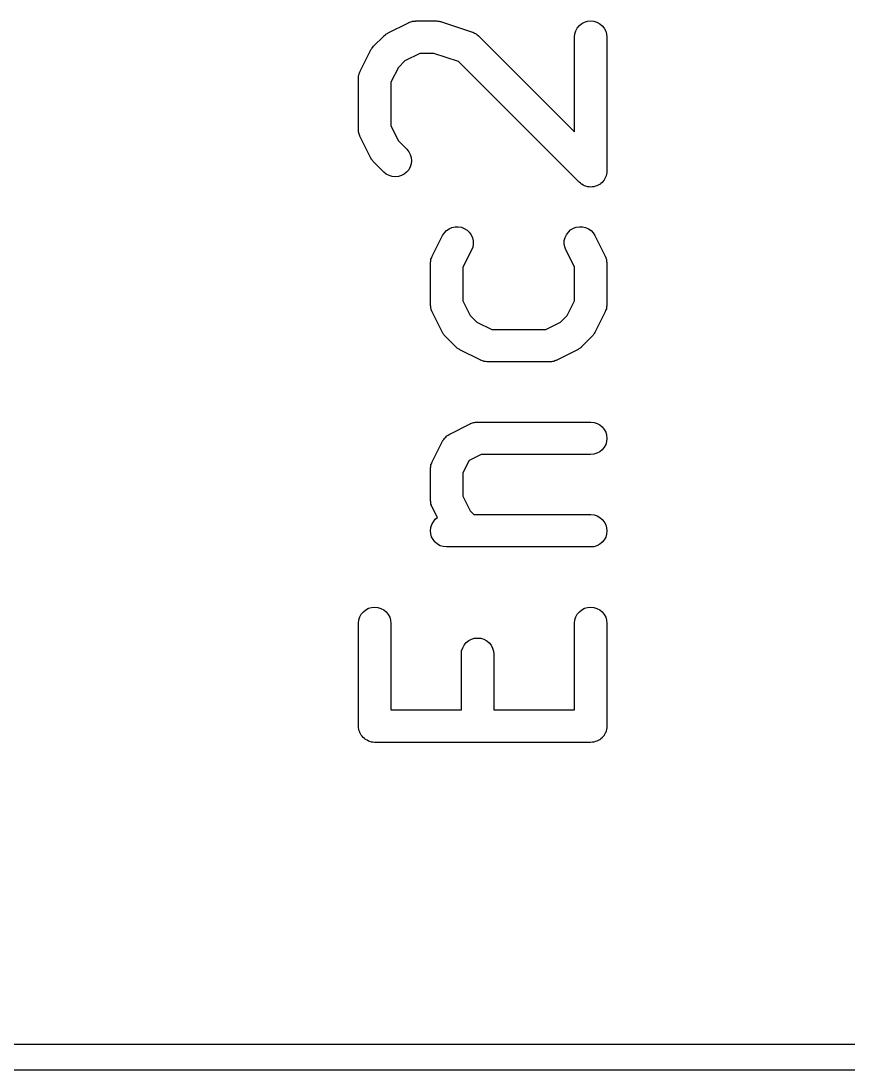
# Model space of a CAD drawing. Extents: x 79.2 to 140.3, y -94.5 to -17.5.
# Drawn here: x 107.035 to 110.864, y -94.548 to -89.69 of the extents above; entities that cross this region are included whole.
import ezdxf

# ---------------------------------------------------------------- set-up
doc = ezdxf.new("R2010")
doc.units = 0
doc.header["$MEASUREMENT"] = 0
doc.layers.add('BLACK', color=7, linetype='CONTINUOUS')

msp = doc.modelspace()

# ---------------------------------------------------------------- linework, layer by layer
at = {"layer": 'BLACK', "linetype": 'CONTINUOUS'}
for p, q in [((108.734, -89.7459), (108.829, -89.6983)), ((108.829, -89.6983), (108.83, -89.6978)), ((108.83, -89.6978), (108.832, -89.697)), ((108.832, -89.697), (108.834, -89.696)), ((108.834, -89.696), (108.839, -89.6945)), ((108.839, -89.6945), (108.844, -89.6927)), ((108.844, -89.6927), (108.846, -89.6924)), ((108.846, -89.6924), (108.848, -89.6918)), ((108.848, -89.6918), (108.853, -89.6913)), ((108.853, -89.6913), (108.858, -89.6905)), ((108.858, -89.6905), (108.861, -89.6905)), ((108.861, -89.6905), (108.863, -89.6903)), ((108.863, -89.6903), (108.958, -89.6903)), ((108.958, -89.6903), (108.959, -89.6903)), ((108.959, -89.6903), (108.963, -89.6908)), ((108.963, -89.6908), (108.968, -89.6909)), ((108.968, -89.6909), (108.971, -89.6916)), ((108.971, -89.6916), (108.974, -89.692)), ((108.974, -89.692), (108.978, -89.6932)), ((108.978, -89.6932), (108.982, -89.6942)), ((108.982, -89.6942), (109.125, -89.7418)), ((109.61, -89.723), (109.62, -89.7117)), ((109.62, -89.7117), (109.631, -89.7026)), ((109.631, -89.7026), (109.644, -89.6958)), ((109.644, -89.6958), (109.658, -89.6917)), ((109.658, -89.6917), (109.673, -89.6903)), ((109.673, -89.6903), (109.687, -89.6919)), ((109.687, -89.6919), (109.701, -89.6962)), ((109.701, -89.6962), (109.714, -89.7032)), ((109.714, -89.7032), (109.726, -89.7125)), ((109.726, -89.7125), (109.735, -89.7238)), ((108.667, -89.8075), (108.715, -89.7599)), ((108.715, -89.7592), (108.719, -89.7566)), ((108.715, -89.7599), (108.715, -89.7592)), ((108.719, -89.7566), (108.722, -89.7537)), ((108.722, -89.7537), (108.724, -89.752)), ((108.724, -89.752), (108.727, -89.7501)), ((108.727, -89.7501), (108.731, -89.7481)), ((108.731, -89.7481), (108.734, -89.7459)), ((109.125, -89.7418), (109.126, -89.7421)), ((109.126, -89.7421), (109.128, -89.7431)), ((109.128, -89.7431), (109.13, -89.7437)), ((109.13, -89.7437), (109.134, -89.7461)), ((109.134, -89.7461), (109.139, -89.7483)), ((109.139, -89.7483), (109.141, -89.7496)), ((109.141, -89.7496), (109.143, -89.7506)), ((109.143, -89.7506), (109.147, -89.7539)), ((109.147, -89.7539), (109.151, -89.7569)), ((109.151, -89.7569), (109.152, -89.7585)), ((109.152, -89.7585), (109.154, -89.7599)), ((109.154, -89.7599), (109.597, -90.2033)), ((109.597, -89.7643), (109.599, -89.7497)), ((109.597, -89.7653), (109.597, -89.7643)), ((109.597, -90.2033), (109.597, -89.7653)), ((109.599, -89.7497), (109.603, -89.7358)), ((109.603, -89.7358), (109.61, -89.723)), ((109.735, -89.7238), (109.742, -89.7368)), ((109.742, -89.7368), (109.746, -89.7508)), ((109.746, -89.7508), (109.747, -89.7653)), ((109.747, -89.7653), (109.747, -90.3844)), ((108.656, -89.8226), (108.658, -89.8188)), ((108.658, -89.8188), (108.66, -89.8164)), ((108.66, -89.8164), (108.661, -89.8138)), ((108.661, -89.8138), (108.664, -89.8108)), ((108.664, -89.8108), (108.667, -89.8075)), ((108.605, -89.9223), (108.653, -89.827)), ((108.653, -89.8261), (108.656, -89.8226)), ((108.653, -89.827), (108.653, -89.8261)), ((108.881, -89.8403), (108.812, -89.8746)), ((108.946, -89.8403), (108.881, -89.8403)), ((109.06, -89.8785), (108.946, -89.8403)), ((108.782, -89.905), (108.747, -89.9735)), ((108.812, -89.8746), (108.782, -89.905)), ((109.619, -90.4374), (109.06, -89.8785)), ((108.597, -89.9548), (108.598, -89.9526)), ((108.597, -89.9558), (108.597, -89.9548)), ((108.597, -90.1939), (108.597, -89.9558)), ((108.598, -89.9453), (108.599, -89.9402)), ((108.598, -89.9504), (108.598, -89.9453)), ((108.598, -89.9526), (108.598, -89.9504)), ((108.599, -89.9402), (108.6, -89.9381)), ((108.6, -89.9359), (108.602, -89.9311)), ((108.6, -89.9381), (108.6, -89.9359)), ((108.602, -89.9311), (108.603, -89.9263)), ((108.603, -89.9263), (108.605, -89.9243)), ((108.605, -89.9243), (108.605, -89.9223)), ((108.747, -89.9735), (108.747, -90.1762)), ((108.598, -90.1961), (108.597, -90.1939)), ((108.598, -90.1983), (108.598, -90.1961)), ((108.598, -90.2034), (108.598, -90.1983)), ((108.599, -90.2085), (108.598, -90.2034)), ((108.747, -90.1762), (108.782, -90.2447)), ((108.599, -90.2106), (108.599, -90.2085)), ((108.6, -90.2128), (108.599, -90.2106)), ((108.602, -90.2176), (108.6, -90.2128)), ((108.603, -90.2225), (108.602, -90.2176)), ((108.604, -90.2244), (108.603, -90.2225)), ((108.605, -90.2265), (108.604, -90.2244)), ((108.605, -90.2274), (108.605, -90.2265)), ((108.653, -90.3227), (108.605, -90.2274)), ((108.782, -90.2447), (108.821, -90.2837)), ((108.821, -90.2837), (108.821, -90.2845)), ((108.821, -90.2845), (108.831, -90.2959)), ((108.831, -90.2959), (108.837, -90.3089)), ((108.655, -90.3263), (108.653, -90.3227)), ((108.657, -90.33), (108.655, -90.3263)), ((108.659, -90.3324), (108.657, -90.33)), ((108.661, -90.3351), (108.659, -90.3324)), ((108.664, -90.3381), (108.661, -90.3351)), ((108.666, -90.3414), (108.664, -90.3381)), ((108.667, -90.3422), (108.666, -90.3414)), ((108.715, -90.3898), (108.667, -90.3422)), ((108.837, -90.3089), (108.841, -90.323)), ((108.841, -90.3521), (108.837, -90.3661)), ((108.841, -90.323), (108.843, -90.3375)), ((108.843, -90.3375), (108.841, -90.3521)), ((108.726, -90.3991), (108.715, -90.3898)), ((108.739, -90.406), (108.726, -90.3991)), ((108.809, -90.3994), (108.796, -90.4062)), ((108.82, -90.3902), (108.809, -90.3994)), ((108.83, -90.3789), (108.82, -90.3902)), ((108.837, -90.3661), (108.83, -90.3789)), ((109.746, -90.4), (109.744, -90.4069)), ((109.747, -90.3927), (109.746, -90.3997)), ((109.746, -90.3997), (109.746, -90.3998)), ((109.746, -90.3998), (109.746, -90.4)), ((109.747, -90.3844), (109.747, -90.3852)), ((109.747, -90.3852), (109.747, -90.3852)), ((109.747, -90.3852), (109.747, -90.3852)), ((109.747, -90.3852), (109.747, -90.3854)), ((109.747, -90.3854), (109.747, -90.3927)), ((108.753, -90.4103), (108.739, -90.406)), ((108.767, -90.4118), (108.753, -90.4103)), ((108.782, -90.4104), (108.767, -90.4118)), ((108.796, -90.4062), (108.782, -90.4104)), ((109.625, -90.4419), (109.619, -90.4374)), ((109.63, -90.4466), (109.625, -90.4419)), ((109.631, -90.4466), (109.63, -90.4466)), ((109.631, -90.4467), (109.631, -90.4466)), ((109.637, -90.4501), (109.631, -90.4467)), ((109.643, -90.4535), (109.637, -90.4501)), ((109.713, -90.4471), (109.707, -90.4504)), ((109.714, -90.4471), (109.713, -90.4471)), ((109.719, -90.4425), (109.714, -90.447)), ((109.714, -90.447), (109.714, -90.4471)), ((109.725, -90.438), (109.719, -90.4425)), ((109.73, -90.4324), (109.725, -90.4378)), ((109.725, -90.4378), (109.725, -90.4379)), ((109.725, -90.4379), (109.725, -90.438)), ((109.734, -90.4268), (109.73, -90.4324)), ((109.738, -90.4203), (109.734, -90.4265)), ((109.734, -90.4265), (109.734, -90.4266)), ((109.734, -90.4266), (109.734, -90.4268)), ((109.741, -90.4139), (109.738, -90.4203)), ((109.744, -90.4069), (109.741, -90.4137)), ((109.741, -90.4137), (109.741, -90.4138)), ((109.741, -90.4138), (109.741, -90.4139)), ((109.643, -90.4536), (109.643, -90.4535)), ((109.644, -90.4536), (109.643, -90.4536)), ((109.65, -90.4557), (109.644, -90.4536)), ((109.657, -90.4578), (109.65, -90.4557)), ((109.657, -90.4579), (109.657, -90.4578)), ((109.658, -90.4579), (109.657, -90.4579)), ((109.665, -90.4586), (109.658, -90.4579)), ((109.672, -90.4594), (109.665, -90.4586)), ((109.679, -90.4587), (109.672, -90.4594)), ((109.672, -90.4594), (109.672, -90.4594)), ((109.672, -90.4594), (109.672, -90.4594)), ((109.686, -90.4581), (109.679, -90.4587)), ((109.687, -90.458), (109.686, -90.4581)), ((109.694, -90.4559), (109.687, -90.458)), ((109.687, -90.458), (109.687, -90.458)), ((109.7, -90.4539), (109.694, -90.4559)), ((109.701, -90.4539), (109.7, -90.4539)), ((109.707, -90.4504), (109.701, -90.4538)), ((109.701, -90.4538), (109.701, -90.4539)), ((109.03, -90.6463), (109.045, -90.6432)), ((109.045, -90.6432), (109.059, -90.643)), ((109.059, -90.643), (109.074, -90.6455)), ((109.605, -90.6453), (109.62, -90.6429)), ((109.62, -90.6429), (109.634, -90.6433)), ((109.634, -90.6433), (109.649, -90.6466)), ((108.939, -90.7794), (108.986, -90.6842)), ((108.986, -90.6842), (108.987, -90.6832)), ((108.987, -90.6832), (108.995, -90.671)), ((108.995, -90.671), (109.005, -90.6605)), ((109.005, -90.6605), (109.017, -90.6521)), ((109.017, -90.6521), (109.03, -90.6463)), ((109.074, -90.6455), (109.087, -90.6509)), ((109.087, -90.6509), (109.1, -90.6587)), ((109.1, -90.6587), (109.11, -90.6689)), ((109.11, -90.6689), (109.119, -90.6809)), ((109.119, -90.6809), (109.125, -90.6942)), ((109.554, -90.6933), (109.56, -90.6799)), ((109.56, -90.6799), (109.569, -90.6681)), ((109.569, -90.6681), (109.579, -90.6581)), ((109.579, -90.6581), (109.592, -90.6504)), ((109.592, -90.6504), (109.605, -90.6453)), ((109.649, -90.6466), (109.662, -90.6527)), ((109.662, -90.6527), (109.674, -90.6611)), ((109.674, -90.6611), (109.684, -90.6718)), ((109.684, -90.6718), (109.692, -90.6842)), ((109.692, -90.6842), (109.739, -90.7794)), ((109.126, -90.7376), (109.12, -90.7513)), ((109.125, -90.6942), (109.128, -90.7085)), ((109.128, -90.7232), (109.126, -90.7376)), ((109.128, -90.7085), (109.128, -90.7232)), ((109.55, -90.7075), (109.554, -90.6933)), ((109.55, -90.7221), (109.55, -90.7075)), ((109.552, -90.7366), (109.55, -90.7221)), ((109.557, -90.7503), (109.552, -90.7366)), ((108.933, -90.7931), (108.935, -90.7883)), ((108.935, -90.7883), (108.937, -90.7834)), ((108.937, -90.7834), (108.938, -90.7815)), ((108.938, -90.7815), (108.939, -90.7794)), ((109.12, -90.7513), (109.081, -90.8307)), ((109.558, -90.7513), (109.557, -90.7503)), ((109.597, -90.8307), (109.558, -90.7513)), ((109.739, -90.7794), (109.74, -90.7803)), ((109.74, -90.7803), (109.741, -90.7824)), ((109.741, -90.7824), (109.742, -90.7844)), ((109.742, -90.7844), (109.743, -90.7893)), ((109.743, -90.7893), (109.745, -90.7941)), ((108.931, -90.8075), (108.932, -90.8024)), ((108.931, -90.8097), (108.931, -90.8075)), ((108.931, -90.8119), (108.931, -90.8097)), ((108.931, -90.813), (108.931, -90.8119)), ((108.931, -91.0034), (108.931, -90.813)), ((108.932, -90.7974), (108.933, -90.7953)), ((108.932, -90.8024), (108.932, -90.7974)), ((108.933, -90.7953), (108.933, -90.7931)), ((109.081, -90.8307), (109.081, -90.9857)), ((109.597, -90.9857), (109.597, -90.8307)), ((109.745, -90.7941), (109.745, -90.7963)), ((109.745, -90.7963), (109.746, -90.7984)), ((109.746, -90.7984), (109.746, -90.8035)), ((109.746, -90.8035), (109.747, -90.8085)), ((109.747, -90.8085), (109.747, -90.8108)), ((109.747, -90.8108), (109.747, -90.813)), ((109.747, -90.813), (109.747, -91.0034)), ((108.931, -91.0056), (108.931, -91.0034)), ((108.931, -91.0078), (108.931, -91.0056)), ((108.932, -91.0129), (108.931, -91.0078)), ((108.932, -91.018), (108.932, -91.0129)), ((108.933, -91.0201), (108.932, -91.018)), ((108.933, -91.0223), (108.933, -91.0201)), ((108.935, -91.0271), (108.933, -91.0223)), ((108.936, -91.032), (108.935, -91.0271)), ((108.937, -91.034), (108.936, -91.032)), ((109.081, -90.9857), (109.115, -91.0542)), ((109.563, -91.0542), (109.597, -90.9857)), ((109.741, -91.033), (109.74, -91.0349)), ((109.743, -91.0281), (109.741, -91.033)), ((109.745, -91.0233), (109.743, -91.0281)), ((109.746, -91.019), (109.745, -91.0211)), ((109.745, -91.0211), (109.745, -91.0233)), ((109.747, -91.0089), (109.746, -91.0139)), ((109.746, -91.0139), (109.746, -91.019)), ((109.747, -91.0034), (109.747, -91.0045)), ((109.747, -91.0045), (109.747, -91.0067)), ((109.747, -91.0067), (109.747, -91.0089)), ((108.938, -91.036), (108.937, -91.034)), ((108.939, -91.037), (108.938, -91.036)), ((108.986, -91.1322), (108.939, -91.037)), ((109.115, -91.0542), (109.145, -91.0846)), ((109.533, -91.0846), (109.563, -91.0542)), ((109.739, -91.037), (109.692, -91.1322)), ((109.74, -91.0349), (109.739, -91.037)), ((109.145, -91.0846), (109.214, -91.1189)), ((109.214, -91.1189), (109.464, -91.1189)), ((109.464, -91.1189), (109.533, -91.0846)), ((108.988, -91.1358), (108.986, -91.1322)), ((108.99, -91.1395), (108.988, -91.1358)), ((108.992, -91.142), (108.99, -91.1395)), ((108.994, -91.1446), (108.992, -91.142)), ((108.997, -91.1477), (108.994, -91.1446)), ((109, -91.151), (108.997, -91.1477)), ((109, -91.1517), (109, -91.151)), ((109.048, -91.1993), (109, -91.1517)), ((109.678, -91.1517), (109.63, -91.1993)), ((109.68, -91.1484), (109.678, -91.1517)), ((109.683, -91.1454), (109.68, -91.1484)), ((109.685, -91.1428), (109.683, -91.1454)), ((109.687, -91.1404), (109.685, -91.1428)), ((109.689, -91.1367), (109.687, -91.1404)), ((109.691, -91.1331), (109.689, -91.1367)), ((109.692, -91.1322), (109.691, -91.1331)), ((109.051, -91.202), (109.048, -91.1993)), ((109.054, -91.2049), (109.051, -91.202)), ((109.057, -91.2066), (109.054, -91.2049)), ((109.059, -91.2086), (109.057, -91.2066)), ((109.063, -91.2106), (109.059, -91.2086)), ((109.066, -91.2129), (109.063, -91.2106)), ((109.067, -91.2134), (109.066, -91.2129)), ((109.163, -91.261), (109.067, -91.2134)), ((109.611, -91.2134), (109.515, -91.261)), ((109.614, -91.2111), (109.611, -91.2134)), ((109.618, -91.2092), (109.614, -91.2111)), ((109.62, -91.2072), (109.618, -91.2092)), ((109.623, -91.2056), (109.62, -91.2072)), ((109.626, -91.2027), (109.623, -91.2056)), ((109.629, -91.2001), (109.626, -91.2027)), ((109.63, -91.1993), (109.629, -91.2001)), ((109.165, -91.2618), (109.163, -91.261)), ((109.167, -91.2628), (109.165, -91.2618)), ((109.172, -91.2644), (109.167, -91.2628)), ((109.176, -91.2662), (109.172, -91.2644)), ((109.178, -91.2666), (109.176, -91.2662)), ((109.181, -91.2673), (109.178, -91.2666)), ((109.186, -91.2678), (109.181, -91.2673)), ((109.191, -91.2687), (109.186, -91.2678)), ((109.193, -91.2687), (109.191, -91.2687)), ((109.195, -91.2689), (109.193, -91.2687)), ((109.196, -91.2689), (109.195, -91.2689)), ((109.482, -91.2689), (109.196, -91.2689)), ((109.484, -91.2687), (109.482, -91.2689)), ((109.486, -91.2688), (109.484, -91.2687)), ((109.491, -91.268), (109.486, -91.2688)), ((109.496, -91.2675), (109.491, -91.268)), ((109.499, -91.2668), (109.496, -91.2675)), ((109.501, -91.2665), (109.499, -91.2668)), ((109.506, -91.2647), (109.501, -91.2665)), ((109.51, -91.2632), (109.506, -91.2647)), ((109.512, -91.2622), (109.51, -91.2632)), ((109.515, -91.2614), (109.512, -91.2622)), ((109.515, -91.261), (109.515, -91.2614)), ((109.02, -91.603), (109.115, -91.5554)), ((109.115, -91.5554), (109.116, -91.5549)), ((109.116, -91.5549), (109.118, -91.5542)), ((109.118, -91.5542), (109.12, -91.5531)), ((109.12, -91.5531), (109.125, -91.5517)), ((109.125, -91.5517), (109.13, -91.5499)), ((109.13, -91.5499), (109.132, -91.5495)), ((109.132, -91.5495), (109.134, -91.5489)), ((109.134, -91.5489), (109.139, -91.5484)), ((109.139, -91.5484), (109.144, -91.5476)), ((109.144, -91.5476), (109.146, -91.5477)), ((109.146, -91.5477), (109.149, -91.5475)), ((109.149, -91.5475), (109.672, -91.5475)), ((109.672, -91.5475), (109.673, -91.5475)), ((109.673, -91.5475), (109.688, -91.5491)), ((109.688, -91.5491), (109.702, -91.5535)), ((109.702, -91.5535), (109.715, -91.5606)), ((109.715, -91.5606), (109.726, -91.57)), ((109.001, -91.6169), (109.005, -91.6128)), ((109.005, -91.6128), (109.006, -91.6119)), ((109.006, -91.6119), (109.007, -91.6108)), ((109.007, -91.6108), (109.012, -91.6078)), ((109.012, -91.6078), (109.017, -91.6045)), ((109.017, -91.6045), (109.018, -91.6039)), ((109.018, -91.6039), (109.02, -91.603)), ((109.726, -91.57), (109.735, -91.5814)), ((109.735, -91.5814), (109.742, -91.5944)), ((109.742, -91.5944), (109.746, -91.6084)), ((109.746, -91.6084), (109.747, -91.623)), ((108.939, -91.7318), (108.986, -91.6366)), ((108.986, -91.6366), (108.987, -91.6356)), ((108.987, -91.6356), (108.988, -91.6343)), ((108.988, -91.6328), (108.992, -91.6281)), ((108.988, -91.6343), (108.988, -91.6328)), ((108.992, -91.6281), (108.995, -91.6233)), ((108.995, -91.6233), (108.996, -91.6222)), ((108.996, -91.6222), (108.997, -91.6209)), ((108.997, -91.6209), (109.001, -91.6169)), ((109.735, -91.6644), (109.725, -91.6757)), ((109.742, -91.6515), (109.735, -91.6644)), ((109.746, -91.6376), (109.742, -91.6515)), ((109.747, -91.623), (109.746, -91.6376)), ((109.166, -91.6975), (109.109, -91.726)), ((109.672, -91.6975), (109.166, -91.6975)), ((109.687, -91.696), (109.672, -91.6975)), ((109.701, -91.6918), (109.687, -91.696)), ((109.714, -91.6849), (109.701, -91.6918)), ((109.725, -91.6757), (109.714, -91.6849)), ((108.931, -91.7599), (108.932, -91.7548)), ((108.931, -91.7621), (108.931, -91.7599)), ((108.932, -91.7497), (108.933, -91.7476)), ((108.932, -91.7548), (108.932, -91.7497)), ((108.933, -91.7455), (108.935, -91.7407)), ((108.933, -91.7476), (108.933, -91.7455)), ((108.935, -91.7407), (108.937, -91.7358)), ((108.937, -91.7358), (108.938, -91.7339)), ((108.938, -91.7339), (108.939, -91.7318)), ((109.109, -91.726), (109.081, -91.783)), ((108.931, -91.7643), (108.931, -91.7621)), ((108.931, -91.7653), (108.931, -91.7643)), ((108.931, -91.9082), (108.931, -91.7653)), ((109.081, -91.783), (109.081, -91.8905)), ((109.081, -91.8905), (109.115, -91.959)), ((108.931, -91.9104), (108.931, -91.9082)), ((108.931, -91.9126), (108.931, -91.9104)), ((108.932, -91.9176), (108.931, -91.9126)), ((108.932, -91.9228), (108.932, -91.9176)), ((108.933, -91.9249), (108.932, -91.9228)), ((108.933, -91.9271), (108.933, -91.9249)), ((108.935, -91.9319), (108.933, -91.9271)), ((108.936, -91.9368), (108.935, -91.9319)), ((108.937, -91.9387), (108.936, -91.9368)), ((108.938, -91.9408), (108.937, -91.9387)), ((108.939, -91.9417), (108.938, -91.9408)), ((108.963, -91.9898), (108.939, -91.9417)), ((108.944, -92.0091), (108.953, -91.9978)), ((108.953, -91.9978), (108.963, -91.9898)), ((109.115, -91.959), (109.132, -91.976)), ((109.132, -91.976), (109.672, -91.976)), ((109.672, -91.976), (109.673, -91.9761)), ((109.673, -91.9761), (109.688, -91.9777)), ((109.688, -91.9777), (109.702, -91.9821)), ((109.702, -91.9821), (109.715, -91.9892)), ((109.715, -91.9892), (109.726, -91.9986)), ((109.726, -91.9986), (109.735, -92.01)), ((108.931, -92.0505), (108.932, -92.036)), ((108.932, -92.0651), (108.931, -92.0505)), ((108.932, -92.036), (108.937, -92.022)), ((108.937, -92.022), (108.944, -92.0091)), ((109.735, -92.01), (109.742, -92.023)), ((109.742, -92.023), (109.746, -92.037)), ((109.746, -92.037), (109.747, -92.0516)), ((109.747, -92.0516), (109.746, -92.0661)), ((108.936, -92.0791), (108.932, -92.0651)), ((108.943, -92.0921), (108.936, -92.0791)), ((108.952, -92.1035), (108.943, -92.0921)), ((109.735, -92.093), (109.725, -92.1043)), ((109.742, -92.0801), (109.735, -92.093)), ((109.746, -92.0661), (109.742, -92.0801)), ((108.963, -92.1129), (108.952, -92.1035)), ((108.976, -92.12), (108.963, -92.1129)), ((108.99, -92.1244), (108.976, -92.12)), ((109.005, -92.126), (108.99, -92.1244)), ((109.006, -92.126), (109.005, -92.126)), ((109.672, -92.126), (109.006, -92.126)), ((109.687, -92.1246), (109.672, -92.126)), ((109.701, -92.1204), (109.687, -92.1246)), ((109.714, -92.1135), (109.701, -92.1204)), ((109.725, -92.1043), (109.714, -92.1135)), ((108.603, -92.4501), (108.61, -92.4372)), ((108.61, -92.4372), (108.62, -92.426)), ((108.62, -92.426), (108.631, -92.4169)), ((108.631, -92.4169), (108.644, -92.4101)), ((108.644, -92.4101), (108.658, -92.4059)), ((108.658, -92.4059), (108.673, -92.4046)), ((108.673, -92.4046), (108.687, -92.4062)), ((108.687, -92.4062), (108.701, -92.4105)), ((108.701, -92.4105), (108.714, -92.4174)), ((108.714, -92.4174), (108.726, -92.4268)), ((108.726, -92.4268), (108.735, -92.4381)), ((108.735, -92.4381), (108.742, -92.451)), ((109.603, -92.4501), (109.61, -92.4372)), ((109.61, -92.4372), (109.62, -92.426)), ((109.62, -92.426), (109.631, -92.4169)), ((109.631, -92.4169), (109.644, -92.4101)), ((109.644, -92.4101), (109.658, -92.4059)), ((109.658, -92.4059), (109.673, -92.4046)), ((109.673, -92.4046), (109.687, -92.4062)), ((109.687, -92.4062), (109.701, -92.4105)), ((109.701, -92.4105), (109.714, -92.4174)), ((109.714, -92.4174), (109.726, -92.4268)), ((109.726, -92.4268), (109.735, -92.4381)), ((109.735, -92.4381), (109.742, -92.451)), ((108.597, -92.4786), (108.599, -92.464)), ((108.597, -92.4796), (108.597, -92.4786)), ((108.597, -92.9558), (108.597, -92.4796)), ((108.599, -92.464), (108.603, -92.4501)), ((108.742, -92.451), (108.746, -92.4651)), ((108.746, -92.4651), (108.747, -92.4796)), ((108.747, -92.4796), (108.747, -92.8808)), ((109.597, -92.4786), (109.599, -92.464)), ((109.597, -92.4796), (109.597, -92.4786)), ((109.597, -92.8808), (109.597, -92.4796)), ((109.599, -92.464), (109.603, -92.4501)), ((109.742, -92.451), (109.746, -92.4651)), ((109.746, -92.4651), (109.747, -92.4796)), ((109.747, -92.4796), (109.747, -92.9558)), ((109.08, -92.5929), (109.087, -92.5801)), ((109.087, -92.5801), (109.096, -92.5689)), ((109.096, -92.5689), (109.108, -92.5597)), ((109.108, -92.5597), (109.12, -92.5529)), ((109.12, -92.5529), (109.135, -92.5488)), ((109.135, -92.5488), (109.149, -92.5475)), ((109.149, -92.5475), (109.164, -92.549)), ((109.164, -92.549), (109.178, -92.5533)), ((109.178, -92.5533), (109.191, -92.5603)), ((109.191, -92.5603), (109.202, -92.5696)), ((109.202, -92.5696), (109.211, -92.581)), ((109.211, -92.581), (109.218, -92.5939)), ((109.074, -92.6214), (109.075, -92.6069)), ((109.074, -92.6225), (109.074, -92.6214)), ((109.074, -92.8808), (109.074, -92.6225)), ((109.075, -92.6069), (109.08, -92.5929)), ((109.218, -92.5939), (109.222, -92.6079)), ((109.222, -92.6079), (109.224, -92.6225)), ((109.224, -92.6225), (109.224, -92.8808)), ((108.747, -92.8808), (109.074, -92.8808)), ((109.224, -92.8808), (109.597, -92.8808)), ((108.598, -92.9628), (108.597, -92.9558)), ((108.599, -92.9699), (108.598, -92.9628)), ((108.599, -92.9701), (108.599, -92.9699)), ((108.599, -92.9704), (108.599, -92.9701)), ((108.601, -92.9771), (108.599, -92.9704)), ((109.746, -92.9714), (109.744, -92.9781)), ((109.747, -92.9639), (109.746, -92.9709)), ((109.746, -92.9709), (109.746, -92.9711)), ((109.746, -92.9711), (109.746, -92.9714)), ((109.747, -92.9558), (109.747, -92.9563)), ((109.747, -92.9563), (109.747, -92.9563)), ((109.747, -92.9563), (109.747, -92.9563)), ((109.747, -92.9563), (109.747, -92.9569)), ((109.747, -92.9569), (109.747, -92.9639)), ((108.603, -92.9839), (108.601, -92.9771)), ((108.603, -92.9841), (108.603, -92.9839)), ((108.603, -92.9844), (108.603, -92.9841)), ((108.606, -92.9906), (108.603, -92.9844)), ((108.61, -92.9969), (108.606, -92.9906)), ((108.61, -92.9971), (108.61, -92.9969)), ((108.61, -92.9973), (108.61, -92.9971)), ((108.614, -93.0028), (108.61, -92.9973)), ((108.619, -93.0083), (108.614, -93.0028)), ((108.619, -93.0085), (108.619, -93.0083)), ((108.619, -93.0087), (108.619, -93.0085)), ((108.625, -93.0131), (108.619, -93.0087)), ((108.63, -93.0177), (108.625, -93.0131)), ((108.63, -93.0178), (108.63, -93.0177)), ((108.63, -93.018), (108.63, -93.0178)), ((108.637, -93.0213), (108.63, -93.018)), ((108.643, -93.0247), (108.637, -93.0213)), ((108.643, -93.0248), (108.643, -93.0247)), ((108.643, -93.0249), (108.643, -93.0248)), ((108.65, -93.027), (108.643, -93.0249)), ((109.707, -93.0218), (109.701, -93.0251)), ((109.713, -93.0186), (109.707, -93.0218)), ((109.714, -93.0184), (109.713, -93.0186)), ((109.719, -93.0138), (109.714, -93.0183)), ((109.714, -93.0183), (109.714, -93.0184)), ((109.725, -93.0094), (109.719, -93.0138)), ((109.73, -93.0036), (109.725, -93.009)), ((109.725, -93.009), (109.725, -93.0092)), ((109.725, -93.0092), (109.725, -93.0094)), ((109.734, -92.9982), (109.73, -93.0036)), ((109.735, -92.9977), (109.734, -92.9979)), ((109.734, -92.9979), (109.734, -92.9982)), ((109.738, -92.9916), (109.735, -92.9977)), ((109.741, -92.9854), (109.738, -92.9916)), ((109.742, -92.9849), (109.741, -92.9851)), ((109.741, -92.9851), (109.741, -92.9854)), ((109.744, -92.9781), (109.742, -92.9849)), ((108.657, -93.0292), (108.65, -93.027)), ((108.657, -93.0293), (108.657, -93.0292)), ((108.657, -93.0292), (108.657, -93.0292)), ((108.664, -93.03), (108.657, -93.0293)), ((108.671, -93.0308), (108.664, -93.03)), ((108.672, -93.0308), (108.671, -93.0308)), ((109.672, -93.0308), (108.672, -93.0308)), ((108.672, -93.0308), (108.672, -93.0308)), ((108.672, -93.0308), (108.672, -93.0308)), ((108.672, -93.0308), (108.672, -93.0308)), ((109.679, -93.0301), (109.672, -93.0308)), ((109.686, -93.0295), (109.679, -93.0301)), ((109.687, -93.0294), (109.686, -93.0295)), ((109.694, -93.0273), (109.687, -93.0294)), ((109.687, -93.0294), (109.687, -93.0294)), ((109.7, -93.0253), (109.694, -93.0273)), ((109.701, -93.0252), (109.7, -93.0253)), ((109.701, -93.0251), (109.701, -93.0252)), ((79.308, -94.428), (140.148, -94.428)), ((140.205, -94.548), (79.2509, -94.548))]:
    msp.add_line(p, q, dxfattribs=at)

doc.saveas('drawing.dxf')
